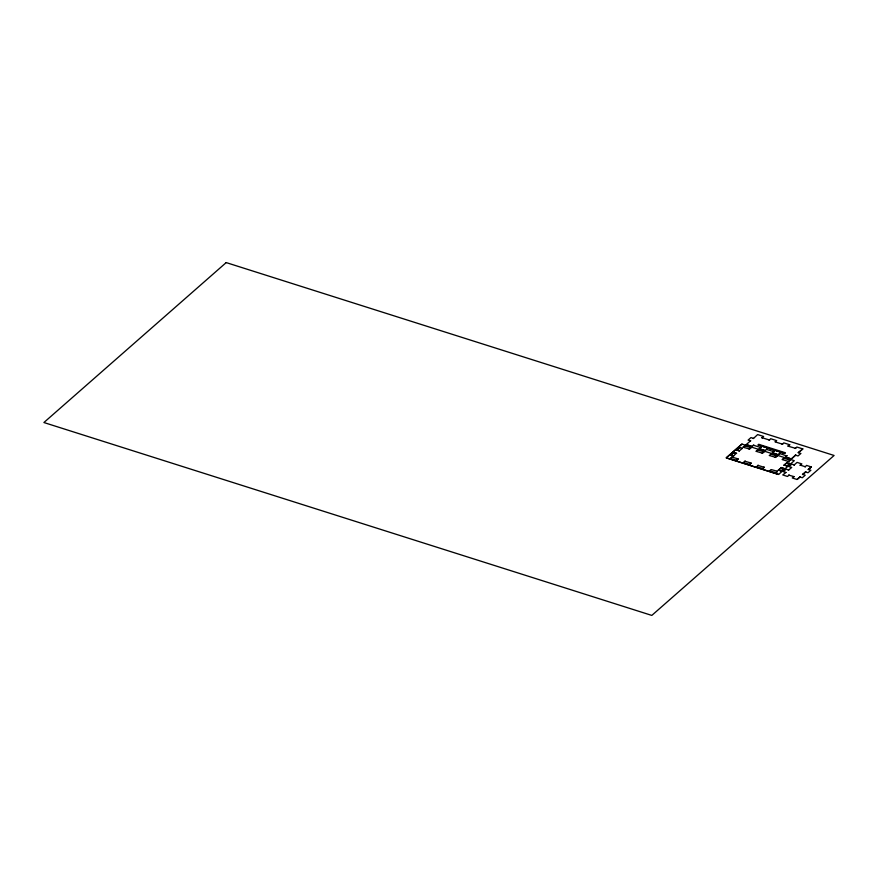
<?xml version="1.0" encoding="UTF-8"?>
<svg xmlns="http://www.w3.org/2000/svg" width="878" height="878" viewBox="0 0 878 878"><rect width="100%" height="100%" fill="white"/><g stroke="black" fill="none" stroke-linecap="round" stroke-linejoin="round"><path stroke-width="1.32" d="M741.954 444.07L726.227 457.855L778.566 474.471L794.294 460.676L741.954 444.07L726.304 457.855L778.545 474.427M730.803 454.991L733.602 452.686M736.477 449.997L739.506 447.747L736.982 450.184L738.914 450.754M730.814 455.221L733.81 452.741M734.107 452.708L736.543 453.465M739.803 447.703L741.734 448.285M733.185 455.781L731.319 455.21M753.126 438.287L750.975 437.573L748.067 440.119L750.811 440.789M730.309 458.25L731.758 457.229M736.082 453.465L733.723 455.781M732.241 457.186L738.233 458.909M745.027 445.958L751.052 447.67M736.28 460.16L730.32 458.459M749.099 448.921L743.15 447.231M750.372 440.986L746.168 444.619L752.205 446.54L753.324 445.333M753.818 445.344L760.996 447.604M762.389 437.826L769.062 439.911M758.833 444.356L758.12 444.97L784.712 453.41L785.426 452.785L758.833 444.356L758.197 444.97L784.691 453.377M760.469 447.451L761.028 447.429M760.589 447.659L759.229 448.768L765.265 450.677L766.384 449.481M743.337 462.574L749.362 464.286M745.268 461.356L751.294 463.057M758.087 450.107L764.112 451.808M762.159 453.059L756.188 451.358M762.532 453.015L764.09 451.994M766.878 449.492L774.056 451.753M775.483 441.996L782.122 444.048M756.891 466.536L757.846 465.483M770.851 454.288L769.655 455.276M773.65 451.808L772.289 452.905L778.325 454.826L779.631 453.674M758.329 465.494L763.827 467.206M771.147 454.244L776.646 455.956M762.4 468.457L756.441 466.745M775.219 457.208L769.238 455.484M788.005 445.936L789.695 444.784M788.466 445.925L789.772 444.773L783.736 442.863L782.638 444.081M779.96 453.608L786.71 455.923M786.6 455.682L787.149 455.715M795.161 448.219L788.005 446.145M770.917 469.686L769.907 470.597M782.726 459.381L783.911 458.437L782.309 459.435M795.545 455.32L791.385 458.964L785.349 457.054L786.655 455.901M784.241 458.371L790.233 460.105M788.279 461.356L782.298 459.633M775.965 472.529L777.392 471.53L775.998 472.594M778.731 470.059L781.299 467.809L778.314 470.048M784.01 465.044L786.831 462.783M795.698 448.219L796.796 447.012L802.832 448.921L798.212 452.576M784.416 465.022L786.951 462.805M802.832 448.921L798.629 452.521M784.482 465.252L786.403 465.823M787.303 462.772L789.223 463.354M795.874 455.254L798.025 455.967L800.934 453.421L798.223 452.785M780.685 470.849L778.281 470.279M781.058 470.806L783.582 468.534L781.629 467.744L784.065 468.347M789.728 463.529L786.918 465.856M788.279 469.862L786.128 469.137L783.22 471.695L785.964 472.353M793.975 464.857L791.824 464.144L788.916 466.69L791.66 467.359M794.36 464.813L797.048 462.399L801.888 463.935L800.143 465.077M789.234 475.261L794.041 476.622M800.626 465.263L804.928 466.602M797.07 479.454L799.825 477.094L797.092 479.498L792.241 477.961L794.008 476.798M800.154 477.028L802.305 477.753L805.214 475.196L802.909 474.329L805.521 472.101L802.536 474.329M808.232 469.324L811.305 466.953L806.542 465.406L805.433 466.624M811.382 466.942L808.638 469.302M803.008 474.526L802.47 474.526M805.817 472.057L808.012 472.748L810.91 470.202L808.177 469.543M739.331 447.506L739.902 447.528M753.565 438.506L753.083 438.451M733.635 452.499L734.195 452.532M736.949 450.249L736.488 450.216M744.555 445.761L745.115 445.783M743.128 447.012L744.533 445.947M741.701 448.252L742.272 448.285M742.173 448.504L739.419 450.787M739.375 450.974L738.881 450.974M731.736 456.999L732.307 457.032M733.679 455.978L733.13 455.934M761.885 437.639L763.651 436.487L757.615 434.577L753.664 438.287M762.356 437.892L761.852 437.826M753.335 445.146L753.906 445.168M751.03 447.846L749.636 448.921M749.582 449.108L749.033 449.075M738.211 459.095L736.818 460.16M736.785 460.346L736.214 460.313M769.479 440.152L768.996 440.097M757.615 449.898L758.175 449.931M756.188 451.149L757.615 450.107M744.796 461.148L745.367 461.169M743.37 462.399L744.796 461.356M774.945 441.788L776.712 440.635L770.675 438.715L769.578 439.933M766.395 449.284L766.966 449.316M762.598 453.278L762.126 453.246M751.206 463.277L749.878 464.308M749.823 464.495L749.329 464.506M782.605 444.257L782.035 444.224M773.518 451.544L774.089 451.577M770.675 454.047L771.235 454.069M757.857 465.296L758.427 465.318M779.455 453.432L780.026 453.454M776.613 455.923L777.173 455.956M777.129 456.154L775.757 457.208M775.658 457.416L775.175 457.372M763.794 467.173L764.365 467.206M764.266 467.414L762.938 468.457M762.883 468.643L762.367 468.632M795.644 448.417L795.117 448.384M783.736 458.184L784.306 458.217M770.006 470.904L775.417 472.584M795.369 455.078L795.929 455.1M790.189 460.291L788.817 461.345M786.82 462.574L787.39 462.596M788.762 461.543L788.268 461.543M781.124 467.568L781.694 467.601M784.515 465.274L783.944 465.252M777.403 471.288L771.466 469.631M789.201 463.321L789.761 463.354M786.864 466.042L786.37 466.042M781.19 471.025L780.652 471.036M794.414 465.077L793.931 465.033M791.572 467.579L788.817 469.862M788.762 470.048L788.257 470.037M785.942 472.54L782.748 474.943L787.588 476.48L788.707 475.283M800.593 465.329L800.088 465.274M788.729 475.086L789.289 475.119M805.389 466.822L804.841 466.778M805.345 471.848L805.916 471.881M799.649 476.853L800.22 476.875M776.953 471.234L777.425 471.343M746.245 444.608L752.183 446.496M759.305 448.757L765.243 450.633M772.366 452.894L778.303 454.782L779.423 453.608M785.426 457.043L791.363 458.931L795.336 455.254M734.184 452.697L736.576 453.278M226.195 262.588L43.9 422.527L651.805 615.412L834.1 455.473L226.195 262.588"/></g></svg>
